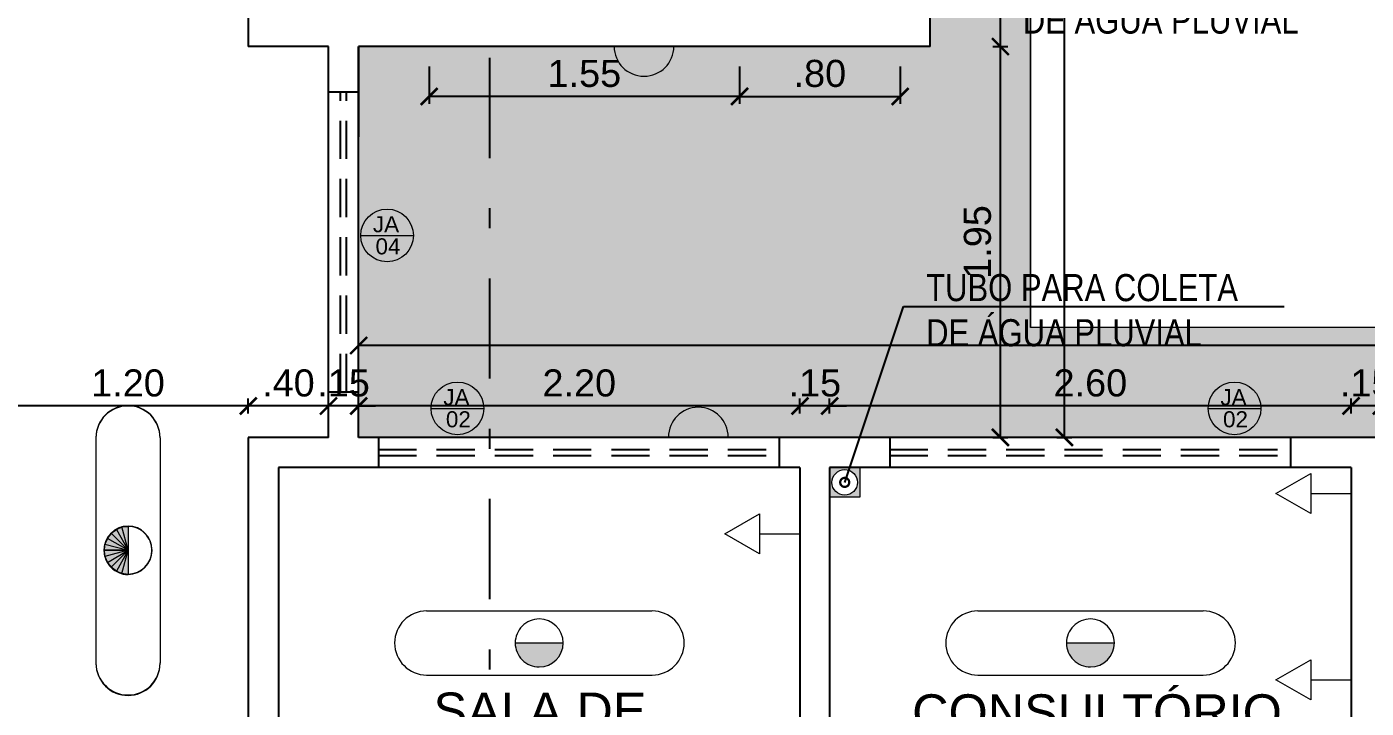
# Model space of a CAD drawing. Header units: inches. Extents: x 44782 to 44933, y 6798 to 6838.
# Drawn here: x 44809.21 to 44815.89, y 6823.13 to 6826.53 of the extents above; entities that cross this region are included whole.
import ezdxf
from ezdxf import colors
from ezdxf.entities.mleader import LeaderData, LeaderLine
from ezdxf.enums import TextEntityAlignment as Align
from ezdxf.math import Vec2, Vec3

# ---------------------------------------------------------------- set-up
doc = ezdxf.new("R2010")
doc.units = ezdxf.units.IN
doc.header["$MEASUREMENT"] = 0
doc.linetypes.add('DASHDOT', pattern=[1, 0.5, -0.25, 0, -0.25])
doc.linetypes.add('HIDDEN', pattern=[9.525, 6.35, -3.175])
doc.layers.get('Defpoints').update_dxf_attribs({"color": 250})
doc.layers.add('at_Entity', color=7, linetype='Continuous', lineweight=9)
doc.layers.add('at_Text', color=7, linetype='Continuous', lineweight=9)
for name, color, linetype in [('BASCULANTE', 1, 'Continuous'), ('H. PAVER CINZA 1', 252, 'Continuous'), ('LAMPADAS', 5, 'Continuous'), ('linha de corte', 1, 'Continuous'), ('PAREDES', 4, 'Continuous'), ('PONTO DENTISTA', 7, 'Continuous'), ('TEXTO01', 7, 'Continuous'), ('TEXTO02', 3, 'Continuous'), ('TEXTO03', 2, 'Continuous'), ('TEXTO2', 2, 'Continuous'), ('TUBO DE COLETA', 7, 'Continuous')]:
    doc.layers.add(name, color=color, linetype=linetype)
doc.layers.add('TOMADAS', color=150, linetype='Continuous', true_color=0x007fff)
doc.styles.add('ARIAL', font='ARIALN.TTF', dxfattribs={"height": 0.18})
doc.styles.add('Fonte 02', font='ARIALUNI.TTF')
doc.styles.add('FONTE01', font='swissi.ttf')
doc.styles.add('Fonte02', font='arial.ttf')
doc.styles.add('TEXTO1', font='swissko.ttf', dxfattribs={"width": 0.6, "height": 0.1})
doc.dimstyles.new('Esc 1-75', dxfattribs={"dimscale": 0.75, "dimtxt": 0.18, "dimasz": 0.1125, "dimexe": 0.05, "dimexo": 0.05, "dimgap": 0.06, "dimtad": 1, "dimzin": 4, "dimdsep": 46, "dimtxsty": 'Fonte 02', "dimblk": 'ARCHTICK', "dimcen": 0, "dimclrd": 250, "dimclre": 250, "dimadec": 0, "dimazin": 1, "dimtfac": 1, "dimtix": 1, "dimtmove": 1, "dimatfit": 3, "dimldrblk": 'ARCHTICK', "dimfxl": 0, "dimarcsym": 0})

# ---------------------------------------------------------------- blocks, each defined once
blk = doc.blocks.new('A$C2B7D2525')
at = {"layer": 'at_Entity', "true_color": 0x007fff}
h = blk.add_hatch(color=150, dxfattribs=at)
h.dxf.hatch_style = 1
h.paths.add_polyline_path([(0.723, 0.2795, 0.414214), (0.6034, 0.1599, 0.002212), (0.6034, 0.1588), (0.8427, 0.1588, 0.002212), (0.8427, 0.1599, 0.414214)])
at = {"layer": 'at_Entity', "color": 150, "true_color": 0x007fff}
for p, q in [((1.2852, 0.3197), (0.1609, 0.3197)), ((0.7241, 0.1588), (0.6034, 0.1588)), ((0.8427, 0.1588), (0.6034, 0.1588)), ((0.8427, 0.1588), (0.7241, 0.1588)), ((0.8427, 0.1588), (0.7241, 0.1588)), ((1.2852, 0), (0.1609, 0))]:
    blk.add_line(p, q, dxfattribs=at)
for centre, radius, start, end in [((0.1599, 0.1599), 0.1599, 90, 180), ((0.723, 0.1599), 0.1196, 90, 180), ((0.723, 0.1599), 0.1196, 360, 90), ((1.2841, 0.1599), 0.1599, 0.00268, 90), ((0.1599, 0.1599), 0.1599, 180, 270), ((0.723, 0.1599), 0.1196, 180, 270), ((0.723, 0.1599), 0.1196, 270, 0), ((1.2841, 0.1599), 0.1599, 270.00537, 0.00268)]:
    blk.add_arc(centre, radius, start, end, dxfattribs=at)
blk = doc.blocks.new('Leg_Ambiente05_50')
at = {"layer": 'TEXTO01', "linetype": 'Continuous', "ltscale": 0.0001}
h = blk.add_hatch(color=256, dxfattribs=at)
h.paths.add_polyline_path([(-0.2635, -0.157), (-0.2635, -0.1969), (-0.2235, -0.1969, 0.414214)])
h.paths.add_polyline_path([(-0.2635, -0.1969), (-0.3034, -0.1969, 0.414214), (-0.2635, -0.2368)])
at = {"layer": 'Defpoints'}
for p, q in [((-0.5, -0.25), (0.5, 0.25)), ((-0.5, 0.25), (0.5, -0.25))]:
    blk.add_line(p, q, dxfattribs=at)
blk.add_lwpolyline([(-0.5, -0.25), (0.5, -0.25), (0.5, 0.25), (-0.5, 0.25)], close=True, dxfattribs=at)
at = {"layer": 'TEXTO01', "linetype": 'Continuous', "ltscale": 0.0001}
for p, q in [((-0.2635, -0.2589), (-0.2635, -0.1349)), ((0.2874, -0.1969), (-0.3344, -0.1969))]:
    blk.add_line(p, q, dxfattribs=at)
blk.add_circle((-0.2635, -0.1969), 0.0399, dxfattribs=at)
at = {"layer": 'TEXTO01', "style": 'FONTE01'}
blk.add_attdef('NÍVEL', text='', height=0.08, dxfattribs=at).set_placement((0, -0.1338), align=Align.MIDDLE_CENTER)
at = {"layer": 'TEXTO02', "style": 'Fonte02'}
blk.add_attdef('ÁREA', text='', height=0.1, dxfattribs=at).set_placement((0, 0.0311), align=Align.MIDDLE_CENTER)
at = {"layer": 'TEXTO03', "style": 'Fonte02'}
for tag, p in [('AMB1', (0.0037, 0.5301)), ('AMB1', (0, 0.3711)), ('AMB2', (0, 0.2036))]:
    blk.add_attdef(tag, text='', height=0.12, dxfattribs=at).set_placement(p, align=Align.MIDDLE_CENTER)
blk = doc.blocks.new('A$C3E1E0E25')
at = {"linetype": 'HIDDEN'}
h = blk.add_hatch(color=7, dxfattribs=at)
h.dxf.hatch_style = 1
h.paths.add_polyline_path([(0.1503, 0.1482), (0, 0.1482), (0, 0), (0.1503, 0)])
h.paths.add_polyline_path([(0.0116, 0.0741, -1), (0.1388, 0.0741, -1)], flags=16)
at = {"layer": 'at_Entity'}
blk.add_lwpolyline([(0, 0.1482), (0.1503, 0.1482), (0.1503, 0), (0, 0)], close=True, dxfattribs=at)
blk.add_circle((0.0752, 0.0741), 0.0636, dxfattribs=at)
blk = doc.blocks.new('_DotSmall')
at = {"color": 0, "linetype": 'ByBlock', "const_width": 0.5}
blk.add_lwpolyline([(-0.0625, 0, 1), (0.0625, 0, 1)], format="xyb", close=True, dxfattribs=at)
blk = doc.blocks.new('A$C4BC3063A')
at = {"layer": 'at_Entity', "color": 150, "true_color": 0x007fff}
for p, q in [((0.2011, 0), (0.2011, 0.199)), ((0.2011, 0.199), (0.3748, 0.0995)), ((0.2011, 0.0995), (0, 0.0995)), ((0.3748, 0.0995), (0.2011, 0))]:
    blk.add_line(p, q, dxfattribs=at)
blk = doc.blocks.new('_ARCHTICK')
at = {"color": 0, "linetype": 'ByBlock', "const_width": 0.15}
blk.add_lwpolyline([(-0.5, -0.5), (0.5, 0.5)], dxfattribs=at)
blk = doc.blocks.new('*D157')
at = {"layer": 'at_Text', "color": 250, "lineweight": -2, "transparency": 16777216}
for p, q in [((44815.81, 6824.6388), (44815.7256, 6824.6388)), ((44815.81, 6824.6013), (44815.81, 6824.6763)), ((44815.9602, 6824.6388), (44815.81, 6824.6388)), ((44815.9602, 6824.6013), (44815.9602, 6824.6763)), ((44815.9602, 6824.6388), (44816.0446, 6824.6388))]:
    blk.add_line(p, q, dxfattribs=at)
at = {"layer": 'Defpoints', "color": 0, "transparency": 16777216}
for p in [(44815.81, 6824.6388), (44815.81, 6824.305), (44815.9602, 6824.305)]:
    blk.add_point(p, dxfattribs=at)
at = {"layer": 'at_Text', "color": 250, "lineweight": -2, "transparency": 16777216, "xscale": 0.084375, "yscale": 0.084375, "zscale": 0.084375}
blk.add_blockref('_ARCHTICK', (44815.81, 6824.6388), dxfattribs=at)
at = {"layer": 'at_Text', "color": 250, "lineweight": -2, "transparency": 16777216, "xscale": 0.084375, "yscale": 0.084375, "zscale": 0.084375, "rotation": 180}
blk.add_blockref('_ARCHTICK', (44815.9602, 6824.6388), dxfattribs=at)
at = {"layer": 'at_Text', "color": 0, "transparency": 16777216, "insert": (44815.8851, 6824.7528), "char_height": 0.135, "attachment_point": 5, "style": 'Fonte 02'}
blk.add_mtext('.15', dxfattribs=at)
blk = doc.blocks.new('*D158')
at = {"layer": 'at_Text', "color": 250, "lineweight": -2, "transparency": 16777216}
for p, q in [((44813.2093, 6824.6013), (44813.2093, 6824.6763)), ((44815.81, 6824.6388), (44813.2093, 6824.6388)), ((44815.81, 6824.6013), (44815.81, 6824.6763))]:
    blk.add_line(p, q, dxfattribs=at)
at = {"layer": 'Defpoints', "color": 0, "transparency": 16777216}
for p in [(44813.2093, 6824.6388), (44813.2093, 6824.305), (44815.81, 6824.305)]:
    blk.add_point(p, dxfattribs=at)
at = {"layer": 'at_Text', "color": 250, "lineweight": -2, "transparency": 16777216, "xscale": 0.084375, "yscale": 0.084375, "zscale": 0.084375, "rotation": 180}
blk.add_blockref('_ARCHTICK', (44813.2093, 6824.6388), dxfattribs=at)
at = {"layer": 'at_Text', "color": 250, "lineweight": -2, "transparency": 16777216, "xscale": 0.084375, "yscale": 0.084375, "zscale": 0.084375}
blk.add_blockref('_ARCHTICK', (44815.81, 6824.6388), dxfattribs=at)
at = {"layer": 'at_Text', "color": 0, "transparency": 16777216, "insert": (44814.5096, 6824.7528), "char_height": 0.135, "attachment_point": 5, "style": 'Fonte 02'}
blk.add_mtext('2.60', dxfattribs=at)
blk = doc.blocks.new('*D159')
at = {"layer": 'at_Text', "color": 250, "lineweight": -2, "transparency": 16777216}
for p, q in [((44813.0612, 6824.6388), (44812.9768, 6824.6388)), ((44813.0612, 6824.6013), (44813.0612, 6824.6763)), ((44813.2093, 6824.6388), (44813.0612, 6824.6388)), ((44813.2093, 6824.6013), (44813.2093, 6824.6763)), ((44813.2093, 6824.6388), (44813.2937, 6824.6388))]:
    blk.add_line(p, q, dxfattribs=at)
at = {"layer": 'Defpoints', "color": 0, "transparency": 16777216}
for p in [(44813.0612, 6824.6388), (44813.0612, 6824.305), (44813.2093, 6824.305)]:
    blk.add_point(p, dxfattribs=at)
at = {"layer": 'at_Text', "color": 250, "lineweight": -2, "transparency": 16777216, "xscale": 0.084375, "yscale": 0.084375, "zscale": 0.084375}
blk.add_blockref('_ARCHTICK', (44813.0612, 6824.6388), dxfattribs=at)
at = {"layer": 'at_Text', "color": 250, "lineweight": -2, "transparency": 16777216, "xscale": 0.084375, "yscale": 0.084375, "zscale": 0.084375, "rotation": 180}
blk.add_blockref('_ARCHTICK', (44813.2093, 6824.6388), dxfattribs=at)
at = {"layer": 'at_Text', "color": 0, "transparency": 16777216, "insert": (44813.1353, 6824.7528), "char_height": 0.135, "attachment_point": 5, "style": 'Fonte 02'}
blk.add_mtext('.15', dxfattribs=at)
blk = doc.blocks.new('*D160')
at = {"layer": 'at_Text', "color": 250, "lineweight": -2, "transparency": 16777216}
for p, q in [((44810.8605, 6824.6013), (44810.8605, 6824.6763)), ((44813.0612, 6824.6388), (44810.8605, 6824.6388)), ((44813.0612, 6824.6013), (44813.0612, 6824.6763))]:
    blk.add_line(p, q, dxfattribs=at)
at = {"layer": 'Defpoints', "color": 0, "transparency": 16777216}
for p in [(44810.8605, 6824.6388), (44810.8605, 6824.4552), (44813.0612, 6824.305)]:
    blk.add_point(p, dxfattribs=at)
at = {"layer": 'at_Text', "color": 250, "lineweight": -2, "transparency": 16777216, "xscale": 0.084375, "yscale": 0.084375, "zscale": 0.084375, "rotation": 180}
blk.add_blockref('_ARCHTICK', (44810.8605, 6824.6388), dxfattribs=at)
at = {"layer": 'at_Text', "color": 250, "lineweight": -2, "transparency": 16777216, "xscale": 0.084375, "yscale": 0.084375, "zscale": 0.084375}
blk.add_blockref('_ARCHTICK', (44813.0612, 6824.6388), dxfattribs=at)
at = {"layer": 'at_Text', "color": 0, "transparency": 16777216, "insert": (44811.9608, 6824.7528), "char_height": 0.135, "attachment_point": 5, "style": 'Fonte 02'}
blk.add_mtext('2.20', dxfattribs=at)
blk = doc.blocks.new('*D161')
at = {"layer": 'at_Text', "color": 250, "lineweight": -2, "transparency": 16777216}
for p, q in [((44810.7102, 6824.6388), (44810.6259, 6824.6388)), ((44810.7102, 6824.6013), (44810.7102, 6824.6763)), ((44810.8605, 6824.6388), (44810.7102, 6824.6388)), ((44810.8605, 6824.6013), (44810.8605, 6824.6763)), ((44810.8605, 6824.6388), (44810.9449, 6824.6388))]:
    blk.add_line(p, q, dxfattribs=at)
at = {"layer": 'Defpoints', "color": 0, "transparency": 16777216}
for p in [(44810.7102, 6824.6388), (44810.7102, 6824.4552), (44810.8605, 6824.4552)]:
    blk.add_point(p, dxfattribs=at)
at = {"layer": 'at_Text', "color": 250, "lineweight": -2, "transparency": 16777216, "xscale": 0.084375, "yscale": 0.084375, "zscale": 0.084375}
blk.add_blockref('_ARCHTICK', (44810.7102, 6824.6388), dxfattribs=at)
at = {"layer": 'at_Text', "color": 250, "lineweight": -2, "transparency": 16777216, "xscale": 0.084375, "yscale": 0.084375, "zscale": 0.084375, "rotation": 180}
blk.add_blockref('_ARCHTICK', (44810.8605, 6824.6388), dxfattribs=at)
at = {"layer": 'at_Text', "color": 0, "transparency": 16777216, "insert": (44810.7854, 6824.7528), "char_height": 0.135, "attachment_point": 5, "style": 'Fonte 02'}
blk.add_mtext('.15', dxfattribs=at)
blk = doc.blocks.new('*D162')
at = {"layer": 'at_Text', "color": 250, "lineweight": -2, "transparency": 16777216}
for p, q in [((44810.3103, 6824.6013), (44810.3103, 6824.6763)), ((44810.7102, 6824.6388), (44810.3103, 6824.6388)), ((44810.7102, 6824.6013), (44810.7102, 6824.6763))]:
    blk.add_line(p, q, dxfattribs=at)
at = {"layer": 'Defpoints', "color": 0, "transparency": 16777216}
for p in [(44810.3103, 6824.6388), (44810.3103, 6824.4552), (44810.7102, 6824.4552)]:
    blk.add_point(p, dxfattribs=at)
at = {"layer": 'at_Text', "color": 250, "lineweight": -2, "transparency": 16777216, "xscale": 0.084375, "yscale": 0.084375, "zscale": 0.084375, "rotation": 180}
blk.add_blockref('_ARCHTICK', (44810.3103, 6824.6388), dxfattribs=at)
at = {"layer": 'at_Text', "color": 250, "lineweight": -2, "transparency": 16777216, "xscale": 0.084375, "yscale": 0.084375, "zscale": 0.084375}
blk.add_blockref('_ARCHTICK', (44810.7102, 6824.6388), dxfattribs=at)
at = {"layer": 'at_Text', "color": 0, "transparency": 16777216, "insert": (44810.5103, 6824.7528), "char_height": 0.135, "attachment_point": 5, "style": 'Fonte 02'}
blk.add_mtext('.40', dxfattribs=at)
blk = doc.blocks.new('*D163')
at = {"layer": 'at_Text', "color": 250, "lineweight": -2, "transparency": 16777216}
for p, q in [((44809.1105, 6824.6013), (44809.1105, 6824.6763)), ((44810.3103, 6824.6388), (44809.1105, 6824.6388)), ((44810.3103, 6824.6013), (44810.3103, 6824.6763))]:
    blk.add_line(p, q, dxfattribs=at)
at = {"layer": 'Defpoints', "color": 0, "transparency": 16777216}
for p in [(44809.1105, 6824.6388), (44809.1105, 6824.4552), (44810.3103, 6824.4552)]:
    blk.add_point(p, dxfattribs=at)
at = {"layer": 'at_Text', "color": 250, "lineweight": -2, "transparency": 16777216, "xscale": 0.084375, "yscale": 0.084375, "zscale": 0.084375, "rotation": 180}
blk.add_blockref('_ARCHTICK', (44809.1105, 6824.6388), dxfattribs=at)
at = {"layer": 'at_Text', "color": 250, "lineweight": -2, "transparency": 16777216, "xscale": 0.084375, "yscale": 0.084375, "zscale": 0.084375}
blk.add_blockref('_ARCHTICK', (44810.3103, 6824.6388), dxfattribs=at)
at = {"layer": 'at_Text', "color": 0, "transparency": 16777216, "insert": (44809.7104, 6824.7528), "char_height": 0.135, "attachment_point": 5, "style": 'Fonte 02'}
blk.add_mtext('1.20', dxfattribs=at)
blk = doc.blocks.new('*D166')
at = {"layer": 'at_Text', "color": 250, "lineweight": -2, "transparency": 16777216}
for p, q in [((44810.8605, 6824.9026), (44810.8605, 6824.9776)), ((44826.9553, 6824.9026), (44826.9553, 6824.9776)), ((44826.9553, 6824.9401), (44810.8605, 6824.9401))]:
    blk.add_line(p, q, dxfattribs=at)
at = {"layer": 'Defpoints', "color": 0, "transparency": 16777216}
for p in [(44810.8605, 6824.9401), (44810.8605, 6824.4821), (44826.9553, 6824.4821)]:
    blk.add_point(p, dxfattribs=at)
at = {"layer": 'at_Text', "color": 250, "lineweight": -2, "transparency": 16777216, "xscale": 0.084375, "yscale": 0.084375, "zscale": 0.084375, "rotation": 180}
blk.add_blockref('_ARCHTICK', (44810.8605, 6824.9401), dxfattribs=at)
at = {"layer": 'at_Text', "color": 250, "lineweight": -2, "transparency": 16777216, "xscale": 0.084375, "yscale": 0.084375, "zscale": 0.084375}
blk.add_blockref('_ARCHTICK', (44826.9553, 6824.9401), dxfattribs=at)
at = {"layer": 'at_Text', "color": 0, "transparency": 16777216, "insert": (44818.9079, 6825.054), "char_height": 0.135, "attachment_point": 5, "style": 'Fonte 02'}
blk.add_mtext('16.09', dxfattribs=at)
blk = doc.blocks.new('*D167')
at = {"layer": 'at_Text', "color": 250, "lineweight": -2, "transparency": 16777216}
for p, q in [((44814.0233, 6826.431), (44814.0983, 6826.431)), ((44814.0608, 6824.4821), (44814.0608, 6826.431)), ((44814.0233, 6824.4821), (44814.0983, 6824.4821))]:
    blk.add_line(p, q, dxfattribs=at)
at = {"layer": 'Defpoints', "color": 0, "transparency": 16777216}
for p in [(44813.6599, 6826.431), (44814.0608, 6826.431), (44813.6599, 6824.4821)]:
    blk.add_point(p, dxfattribs=at)
at = {"layer": 'at_Text', "color": 250, "lineweight": -2, "transparency": 16777216, "xscale": 0.084375, "yscale": 0.084375, "zscale": 0.084375}
for p, rotation in [((44814.0608, 6826.431), 90), ((44814.0608, 6824.4821), 270)]:
    blk.add_blockref('_ARCHTICK', p, dxfattribs=dict(at, rotation=rotation))
at = {"layer": 'at_Text', "color": 0, "transparency": 16777216, "insert": (44813.9469, 6825.4566), "char_height": 0.135, "attachment_point": 5, "rotation": 90, "style": 'Fonte 02'}
blk.add_mtext('1.95', dxfattribs=at)
blk = doc.blocks.new('*D168')
at = {"layer": 'at_Text', "color": 250, "lineweight": -2, "transparency": 16777216}
for p, q in [((44814.0233, 6828.2297), (44814.0983, 6828.2297)), ((44814.0608, 6826.431), (44814.0608, 6828.2297)), ((44814.0233, 6826.431), (44814.0983, 6826.431))]:
    blk.add_line(p, q, dxfattribs=at)
at = {"layer": 'Defpoints', "color": 0, "transparency": 16777216}
for p in [(44813.5606, 6828.2297), (44814.0608, 6828.2297), (44813.6599, 6826.431)]:
    blk.add_point(p, dxfattribs=at)
at = {"layer": 'at_Text', "color": 250, "lineweight": -2, "transparency": 16777216, "xscale": 0.084375, "yscale": 0.084375, "zscale": 0.084375}
for p, rotation in [((44814.0608, 6828.2297), 90), ((44814.0608, 6826.431), 270)]:
    blk.add_blockref('_ARCHTICK', p, dxfattribs=dict(at, rotation=rotation))
at = {"layer": 'at_Text', "color": 0, "transparency": 16777216, "insert": (44813.9469, 6827.3304), "char_height": 0.135, "attachment_point": 5, "rotation": 90, "style": 'Fonte 02'}
blk.add_mtext('1.80', dxfattribs=at)
blk = doc.blocks.new('*D178')
at = {"layer": 'at_Text', "color": 250, "lineweight": -2, "transparency": 16777216}
for p, q in [((44814.3428, 6834.8784), (44814.4178, 6834.8784)), ((44814.3803, 6824.4821), (44814.3803, 6834.8784)), ((44814.3428, 6824.4821), (44814.4178, 6824.4821))]:
    blk.add_line(p, q, dxfattribs=at)
at = {"layer": 'Defpoints', "color": 0, "transparency": 16777216}
for p in [(44813.6599, 6834.8784), (44814.3803, 6834.8784), (44813.6599, 6824.4821)]:
    blk.add_point(p, dxfattribs=at)
at = {"layer": 'at_Text', "color": 250, "lineweight": -2, "transparency": 16777216, "xscale": 0.084375, "yscale": 0.084375, "zscale": 0.084375}
for p, rotation in [((44814.3803, 6834.8784), 90), ((44814.3803, 6824.4821), 270)]:
    blk.add_blockref('_ARCHTICK', p, dxfattribs=dict(at, rotation=rotation))
at = {"layer": 'at_Text', "color": 0, "transparency": 16777216, "insert": (44814.2663, 6829.6803), "char_height": 0.135, "attachment_point": 5, "rotation": 90, "style": 'Fonte 02'}
blk.add_mtext('10.40', dxfattribs=at)
blk = doc.blocks.new('*D317')
at = {"layer": 'at_Text', "color": 250, "lineweight": -2, "transparency": 16777216}
for p, q in [((44812.7606, 6826.3321), (44812.7606, 6826.1446)), ((44813.5606, 6826.3321), (44813.5606, 6826.1446)), ((44812.7606, 6826.1821), (44813.5606, 6826.1821))]:
    blk.add_line(p, q, dxfattribs=at)
at = {"layer": 'Defpoints', "color": 0, "transparency": 16777216}
for p in [(44812.7606, 6826.5813), (44813.5606, 6826.5813), (44813.5606, 6826.1821)]:
    blk.add_point(p, dxfattribs=at)
at = {"layer": 'at_Text', "color": 250, "lineweight": -2, "transparency": 16777216, "xscale": 0.084375, "yscale": 0.084375, "zscale": 0.084375, "rotation": 180}
blk.add_blockref('_ARCHTICK', (44812.7606, 6826.1821), dxfattribs=at)
at = {"layer": 'at_Text', "color": 250, "lineweight": -2, "transparency": 16777216, "xscale": 0.084375, "yscale": 0.084375, "zscale": 0.084375}
blk.add_blockref('_ARCHTICK', (44813.5606, 6826.1821), dxfattribs=at)
at = {"layer": 'at_Text', "color": 0, "transparency": 16777216, "insert": (44813.1606, 6826.2961), "char_height": 0.135, "attachment_point": 5, "style": 'Fonte 02'}
blk.add_mtext('.80', dxfattribs=at)
blk = doc.blocks.new('*D320')
at = {"layer": 'at_Text', "color": 250, "lineweight": -2, "transparency": 16777216}
for p, q in [((44811.2118, 6826.3321), (44811.2118, 6826.1446)), ((44812.7606, 6826.3321), (44812.7606, 6826.1446)), ((44812.7606, 6826.1821), (44811.2118, 6826.1821))]:
    blk.add_line(p, q, dxfattribs=at)
at = {"layer": 'Defpoints', "color": 0, "transparency": 16777216}
for p in [(44811.2118, 6827.6309), (44812.7606, 6827.6309), (44811.2118, 6826.1821)]:
    blk.add_point(p, dxfattribs=at)
at = {"layer": 'at_Text', "color": 250, "lineweight": -2, "transparency": 16777216, "xscale": 0.084375, "yscale": 0.084375, "zscale": 0.084375, "rotation": 180}
blk.add_blockref('_ARCHTICK', (44811.2118, 6826.1821), dxfattribs=at)
at = {"layer": 'at_Text', "color": 250, "lineweight": -2, "transparency": 16777216, "xscale": 0.084375, "yscale": 0.084375, "zscale": 0.084375}
blk.add_blockref('_ARCHTICK', (44812.7606, 6826.1821), dxfattribs=at)
at = {"layer": 'at_Text', "color": 0, "transparency": 16777216, "insert": (44811.9862, 6826.2961), "char_height": 0.135, "attachment_point": 5, "style": 'Fonte 02'}
blk.add_mtext('1.55', dxfattribs=at)

msp = doc.modelspace()

# ---------------------------------------------------------------- hatches: boundary and pattern name
at = {"layer": 'H. PAVER CINZA 1'}
msp.add_hatch(color=256, dxfattribs=at).paths.add_polyline_path([(44814.2102, 6836.2284), (44804.7133, 6836.2284), (44804.7133, 6830.4791), (44804.7133, 6825.0302), (44793.3162, 6825.0302), (44793.3162, 6816.0327), (44793.8156, 6816.0327), (44793.8156, 6815.8824), (44793.3162, 6815.8824), (44793.3162, 6814.3843), (44804.5631, 6814.3843), (44804.5631, 6809.4856), (44805.0625, 6809.4856), (44805.0625, 6813.3834), (44806.713, 6813.3834), (44806.713, 6814.8837), (44793.8156, 6814.8837), (44793.8156, 6818.682), (44795.3645, 6818.682), (44795.3645, 6820.6817), (44793.8156, 6820.6817), (44793.8156, 6824.4821), (44805.2127, 6824.4821), (44805.2127, 6830.9785), (44805.2127, 6834.8784), (44813.7108, 6834.8784), (44813.7108, 6826.431), (44810.8605, 6826.431), (44810.8605, 6824.4821), (44826.9553, 6824.4821), (44826.9553, 6818.682), (44826.9553, 6815.4233), (44827.4568, 6815.4233), (44827.4568, 6825.0302), (44814.2102, 6825.0302)])

# ---------------------------------------------------------------- linework, layer by layer
at = {"layer": 'at_Entity', "color": 0}
for p, q in [((44814.2102, 6825.9803), (44814.2102, 6836.2284)), ((44814.2102, 6825.0302), (44814.2102, 6825.9803)), ((44827.4568, 6825.0302), (44814.2102, 6825.0302))]:
    msp.add_line(p, q, dxfattribs=at)
at = {"layer": 'at_Entity', "color": 252, "true_color": 0x989898}
for p, q in [((44814.2102, 6834.8784), (44814.2102, 6826.431)), ((44814.2102, 6834.8784), (44814.2102, 6826.431)), ((44814.2102, 6826.431), (44814.2102, 6825.9803)), ((44814.2102, 6826.431), (44814.2102, 6825.9803)), ((44814.2102, 6825.9803), (44814.2102, 6825.0302)), ((44814.2102, 6825.9803), (44814.2102, 6825.0302)), ((44810.8605, 6825.0302), (44810.8605, 6824.4821))]:
    msp.add_line(p, q, dxfattribs=at)
at = {"layer": 'at_Entity', "color": 150, "true_color": 0x007fff}
for p, q in [((44812.1365, 6826.431), (44812.4348, 6826.431)), ((44809.5506, 6824.48), (44809.5506, 6823.3564)), ((44809.8702, 6824.48), (44809.8702, 6823.3564)), ((44812.4052, 6824.4821), (44812.7057, 6824.4821)), ((44809.6797, 6824.0357), (44809.6522, 6824.023)), ((44809.6797, 6824.0357), (44809.7115, 6824.0378)), ((44809.7115, 6823.9193), (44809.6797, 6824.0357)), ((44809.7115, 6823.9193), (44809.6797, 6824.0357)), ((44809.7115, 6824.0378), (44809.7115, 6823.9193)), ((44809.7115, 6824.0378), (44809.7115, 6823.9193)), ((44809.7115, 6824.0378), (44809.7115, 6823.7987)), ((44809.6078, 6823.9785), (44809.5951, 6823.9489)), ((44809.6078, 6823.9785), (44809.6268, 6824.0039)), ((44809.7115, 6823.9193), (44809.6078, 6823.9785)), ((44809.7115, 6823.9193), (44809.6078, 6823.9785)), ((44809.6268, 6824.0039), (44809.6522, 6824.023)), ((44809.6268, 6824.0039), (44809.7115, 6823.9193)), ((44809.6268, 6824.0039), (44809.7115, 6823.9193)), ((44809.7115, 6823.9193), (44809.6268, 6824.0039)), ((44809.6522, 6824.023), (44809.7115, 6823.9193)), ((44809.6522, 6824.023), (44809.7115, 6823.9193)), ((44809.5908, 6823.9193), (44809.5951, 6823.9489)), ((44809.5951, 6823.8875), (44809.5908, 6823.9193)), ((44809.5908, 6823.9193), (44809.7115, 6823.9193)), ((44809.5908, 6823.9193), (44809.7115, 6823.9193)), ((44809.7115, 6823.9193), (44809.5908, 6823.9193)), ((44809.5951, 6823.9489), (44809.7115, 6823.9193)), ((44809.5951, 6823.9489), (44809.7115, 6823.9193)), ((44809.7115, 6823.9193), (44809.5951, 6823.8875)), ((44809.7115, 6823.9193), (44809.5951, 6823.8875)), ((44809.6078, 6823.8579), (44809.7115, 6823.9193)), ((44809.6078, 6823.8579), (44809.7115, 6823.9193)), ((44809.6268, 6823.8346), (44809.7115, 6823.9193)), ((44809.6268, 6823.8346), (44809.7115, 6823.9193)), ((44809.7115, 6823.9193), (44809.6268, 6823.8346)), ((44809.7115, 6823.9193), (44809.6522, 6823.8156)), ((44809.7115, 6823.9193), (44809.6522, 6823.8156)), ((44809.6797, 6823.8029), (44809.7115, 6823.9193)), ((44809.6797, 6823.8029), (44809.7115, 6823.9193)), ((44809.7115, 6823.9193), (44809.7115, 6823.7987)), ((44809.5951, 6823.8875), (44809.6078, 6823.8579)), ((44809.6268, 6823.8346), (44809.6078, 6823.8579)), ((44809.6522, 6823.8156), (44809.6268, 6823.8346)), ((44809.6522, 6823.8156), (44809.6797, 6823.8029)), ((44809.7115, 6823.7987), (44809.6797, 6823.8029))]:
    msp.add_line(p, q, dxfattribs=at)
at = {"layer": 'at_Entity', "color": 10}
for p, q in [((44812.6864, 6824.0018), (44812.8601, 6824.1013)), ((44812.8601, 6824.1013), (44812.8601, 6823.9023)), ((44812.8601, 6823.9023), (44812.6864, 6824.0018)), ((44812.8601, 6824.0018), (44813.0612, 6824.0018))]:
    msp.add_line(p, q, dxfattribs=at)
at = {"layer": 'at_Entity', "color": 150, "true_color": 0x007fff}
for centre, radius, start, end in [((44812.2835, 6826.4321), 0.1492, 270.00275, 0), ((44812.2835, 6826.4321), 0.1492, 180.00549, 270.00275), ((44809.7104, 6824.4811), 0.1598, 90.00275, 180), ((44809.7104, 6824.4811), 0.1598, 0.00549, 90.00275), ((44812.5544, 6824.4832), 0.1492, 90, 180), ((44812.5544, 6824.4832), 0.1492, 360, 90), ((44809.7104, 6823.9203), 0.1196, 90, 180), ((44809.7104, 6823.9203), 0.1196, 360, 90), ((44809.7104, 6823.9203), 0.1196, 180, 270), ((44809.7104, 6823.9203), 0.1196, 270, 0), ((44809.7104, 6823.3575), 0.1598, 180, 270), ((44809.7104, 6823.3575), 0.1598, 270, 0)]:
    msp.add_arc(centre, radius, start, end, dxfattribs=at)
at = {"layer": 'BASCULANTE', "linetype": 'HIDDEN', "ltscale": 0.03}
for p, q in [((44810.7102, 6826.2046), (44810.8605, 6826.2046)), ((44810.7704, 6824.7086), (44810.7704, 6826.2046)), ((44810.8007, 6824.7086), (44810.8007, 6826.2046)), ((44810.7102, 6824.7086), (44810.8605, 6824.7086)), ((44810.9599, 6824.4821), (44810.9599, 6824.3319)), ((44812.9596, 6824.3319), (44812.9596, 6824.4821)), ((44813.5098, 6824.4821), (44813.5098, 6824.3319)), ((44815.5095, 6824.3319), (44815.5095, 6824.4821)), ((44810.9588, 6824.4222), (44812.9596, 6824.4222)), ((44810.9588, 6824.3919), (44812.9596, 6824.3919)), ((44813.5087, 6824.4222), (44815.5095, 6824.4222)), ((44813.5087, 6824.3919), (44815.5095, 6824.3919))]:
    msp.add_line(p, q, dxfattribs=at)
at = {"layer": 'linha de corte', "color": 6, "linetype": 'DASHDOT'}
msp.add_line((44811.5144, 6799.4751), (44811.5144, 6837.2931), dxfattribs=at)
at = {"layer": 'PAREDES'}
for p, q in [((44813.7108, 6826.431), (44813.7108, 6834.8784)), ((44810.3103, 6826.63), (44810.3103, 6826.431)), ((44810.7102, 6826.431), (44810.3103, 6826.431)), ((44810.7102, 6824.4821), (44810.7102, 6826.431)), ((44810.8605, 6826.431), (44810.8605, 6825.9803)), ((44813.7108, 6826.431), (44810.8605, 6826.431)), ((44810.8605, 6824.4821), (44810.8605, 6826.431)), ((44810.7102, 6824.4821), (44810.3103, 6824.4821)), ((44810.3103, 6824.4821), (44810.3103, 6821.8328)), ((44826.9553, 6824.4821), (44810.8605, 6824.4821)), ((44813.0612, 6824.3319), (44810.4606, 6824.3319)), ((44810.4606, 6824.3319), (44810.4606, 6820.8319)), ((44813.0612, 6824.3319), (44813.0612, 6820.8319)), ((44815.81, 6824.3319), (44813.2093, 6824.3319)), ((44813.2093, 6824.3319), (44813.2093, 6820.8319)), ((44815.81, 6824.3319), (44815.81, 6820.8319))]:
    msp.add_line(p, q, dxfattribs=at)
at = {"layer": 'TEXTO01', "lineweight": 9}
for p, q in [((44810.8708, 6825.4891), (44811.1335, 6825.4891)), ((44811.2218, 6824.6268), (44811.4845, 6824.6268)), ((44815.0971, 6824.6268), (44815.3598, 6824.6268))]:
    msp.add_line(p, q, dxfattribs=at)
for centre in [(44811.0022, 6825.4891), (44811.3531, 6824.6268), (44815.2285, 6824.6268)]:
    msp.add_circle(centre, 0.1313, dxfattribs=at)

# ---------------------------------------------------------------- block references
ref = msp.add_blockref('Leg_Ambiente05_50', (44811.7647, 6822.6771), dxfattribs=dict(xscale=1.5, yscale=1.5, zscale=1.5))
ref.add_attrib('AMB1', 'SALA DE', dxfattribs={"layer": 'TEXTO03', "height": 0.18, "style": 'Fonte02'}).set_placement((44811.7647, 6823.1199), align=Align.MIDDLE_CENTER)
ref.add_attrib('AMB2', 'CUIDADOS BÁSICOS', dxfattribs={"layer": 'TEXTO03', "height": 0.18, "style": 'Fonte02'}).set_placement((44811.7708, 6822.8967), align=Align.MIDDLE_CENTER)
ref.add_attrib('ÁREA', 'A=9,10m²', dxfattribs={"layer": 'TEXTO02', "height": 0.14, "style": 'Fonte02'}).set_placement((44811.7648, 6822.6771), align=Align.MIDDLE_CENTER)
ref.add_attrib('NÍVEL', '0,00', dxfattribs={"layer": 'TEXTO01', "height": 0.11, "style": 'FONTE01'}).set_placement((44811.7647, 6822.4764), align=Align.MIDDLE_CENTER)
at = {"layer": 'LAMPADAS'}
for p, rotation in [((44809.8704, 6823.1952), 89.99999999999999), ((44812.4839, 6823.6169), 180), ((44815.2327, 6823.6169), 180)]:
    msp.add_blockref('A$C2B7D2525', p, dxfattribs=dict(at, rotation=rotation))
at = {"layer": 'TOMADAS', "rotation": 180}
for p in [(44815.81, 6824.3023), (44815.81, 6823.3728)]:
    msp.add_blockref('A$C4BC3063A', p, dxfattribs=at)
at = {"layer": 'TUBO DE COLETA'}
msp.add_blockref('A$C3E1E0E25', (44813.2093, 6824.1837), dxfattribs=at)

# ---------------------------------------------------------------- texts
at = {"layer": 'TEXTO01', "lineweight": 9, "ltscale": 0.0001, "char_height": 0.080083, "width": 0.240515, "attachment_point": 1, "style": 'TEXTO1'}
for s, insert in [('{\\fSansSerif|b0|i0|c2|p2;\\W1;JA}', (44810.9317, 6825.5851)), ('{\\fSansSerif|b0|i0|c2|p2;\\W1;04}', (44810.9447, 6825.4748)), ('{\\fSansSerif|b0|i0|c2|p2;\\W1;JA}', (44811.2827, 6824.7227)), ('{\\fSansSerif|b0|i0|c2|p2;\\W1;JA}', (44815.158, 6824.7227)), ('{\\fSansSerif|b0|i0|c2|p2;\\W1;02}', (44811.2957, 6824.6125)), ('{\\fSansSerif|b0|i0|c2|p2;\\W1;02}', (44815.171, 6824.6125))]:
    msp.add_mtext(s, dxfattribs=dict(at, insert=insert))
at = {"layer": 'TEXTO2', "insert": (44813.6207, 6823.201), "char_height": 0.18, "attachment_point": 1, "style": 'Fonte 02'}
msp.add_mtext_dynamic_manual_height_columns('CONSULTÓRIO', width=0.143388, gutter_width=0.9, heights=[0], dxfattribs=at)

# ---------------------------------------------------------------- dimensions: what is measured, and where the dimension line sits
at = {"layer": 'at_Text'}
for base, p1, p2, picture, middle in [((44814.3803, 6834.8784), (44813.6599, 6824.4821), (44813.6599, 6834.8784), '*D178', (44814.2663, 6829.6803)), ((44814.0608, 6828.2297), (44813.6599, 6826.431), (44813.5606, 6828.2297), '*D168', (44813.9469, 6827.3304)), ((44814.0608, 6826.431), (44813.6599, 6824.4821), (44813.6599, 6826.431), '*D167', (44813.9469, 6825.4566))]:
    dim = msp.add_linear_dim(base=base, p1=p1, p2=p2, angle=90, dimstyle='Esc 1-75', dxfattribs=at)
    dim.commit()
    dim.dimension.update_dxf_attribs({"geometry": picture, "text_midpoint": middle})
for base, p1, p2, picture, middle in [((44811.2118, 6826.1821), (44812.7606, 6827.6309), (44811.2118, 6827.6309), '*D320', (44811.9862, 6826.2961)), ((44813.5606, 6826.1821), (44812.7606, 6826.5813), (44813.5606, 6826.5813), '*D317', (44813.1606, 6826.2961))]:
    dim = msp.add_linear_dim(base=base, p1=p1, p2=p2, dimstyle='Esc 1-75', override={"dimfxl": 0.2}, dxfattribs=at)
    dim.commit()
    dim.dimension.update_dxf_attribs({"geometry": picture, "text_midpoint": middle})
for base, p1, p2, picture, middle in [((44810.8605, 6824.9401), (44826.9553, 6824.4821), (44810.8605, 6824.4821), '*D166', (44818.9079, 6825.054)), ((44809.1105, 6824.6388), (44810.3103, 6824.4552), (44809.1105, 6824.4552), '*D163', (44809.7104, 6824.7528)), ((44810.3103, 6824.6388), (44810.7102, 6824.4552), (44810.3103, 6824.4552), '*D162', (44810.5103, 6824.7528)), ((44810.7102, 6824.6388), (44810.8605, 6824.4552), (44810.7102, 6824.4552), '*D161', (44810.7854, 6824.7528)), ((44810.8605, 6824.6388), (44813.0612, 6824.305), (44810.8605, 6824.4552), '*D160', (44811.9608, 6824.7528)), ((44813.0612, 6824.6388), (44813.2093, 6824.305), (44813.0612, 6824.305), '*D159', (44813.1353, 6824.7528)), ((44813.2093, 6824.6388), (44815.81, 6824.305), (44813.2093, 6824.305), '*D158', (44814.5096, 6824.7528)), ((44815.81, 6824.6388), (44815.9602, 6824.305), (44815.81, 6824.305), '*D157', (44815.8851, 6824.7528))]:
    dim = msp.add_linear_dim(base=base, p1=p1, p2=p2, dimstyle='Esc 1-75', dxfattribs=at)
    dim.commit()
    dim.dimension.update_dxf_attribs({"geometry": picture, "text_midpoint": middle})

# ---------------------------------------------------------------- leaders
at = {"layer": 'at_Entity'}
ml = msp.add_multileader_mtext('Standard', dxfattribs=at)
ml.set_content('TUBO PARA COLETA \\PDE ÁGUA PLUVIAL', color=256, style='ARIAL')
ml.set_leader_properties()
ml.set_arrow_properties(name='DOTSMALL')
ml.build(insert=Vec2(0, 0))
ml.multileader.update_dxf_attribs({"text_left_attachment_type": 6, "text_right_attachment_type": 6, "dogleg_length": 0.05, "arrow_head_size": 0.09, "scale": 0.75})
ctx = ml.context
ctx.base_point, ctx.scale, ctx.char_height, ctx.arrow_head_size, ctx.landing_gap_size, ctx.plane_origin = Vec3(44813.6156, 6825.1345), 0.75, 0.135, 0.09, 0.075, Vec3(44813.2845, 6824.2578)
ctx.left_attachment, ctx.right_attachment = 6, 6
notes = []
notes.append((ctx, [(0, (1, 1, 0), (44813.5781, 6825.1345), (1, 0), 0.0375, [(0, [(44813.2845, 6824.2578)], 0, [])])]))
ctx.mtext.insert, ctx.mtext.flow_direction = Vec3(44813.6906, 6825.2965), 5
at = {"layer": 'PONTO DENTISTA'}
ml = msp.add_multileader_mtext('Standard', dxfattribs=at)
ml.set_content('TUBO PARA COLETA\\PDE ÁGUA PLUVIAL', color=256, style='ARIAL')
ml.set_leader_properties()
ml.set_arrow_properties(name='DOTSMALL')
ml.build(insert=Vec2(0, 0))
ml.multileader.update_dxf_attribs({"text_left_attachment_type": 6, "text_right_attachment_type": 6, "dogleg_length": 0.05, "arrow_head_size": 0.09, "scale": 0.75})
ctx = ml.context
ctx.base_point, ctx.scale, ctx.char_height, ctx.arrow_head_size, ctx.landing_gap_size, ctx.plane_origin = Vec3(44814.0978, 6826.6935), 0.75, 0.135, 0.09, 0.075, Vec3(44813.4854, 6826.6554)
ctx.left_attachment, ctx.right_attachment = 6, 6
notes.append((ctx, [(0, (1, 1, 0), (44814.0603, 6826.6935), (1, 0), 0.0375, [(0, [(44813.4854, 6826.6554)], 0, [])])]))
ctx.mtext.insert, ctx.mtext.flow_direction = Vec3(44814.1728, 6826.8555), 5
for ctx, leaders in notes:
    for number, flags, end, landing, length, lines in leaders:
        leader = LeaderData()
        leader.index, (leader.has_last_leader_line, leader.has_dogleg_vector, leader.attachment_direction) = number, flags
        leader.last_leader_point, leader.dogleg_vector, leader.dogleg_length = Vec3(end), Vec3(landing), length
        for number, points, colour, breaks in lines:
            line = LeaderLine()
            line.index, line.vertices, line.color, line.breaks = number, Vec3.list(points), colors.encode_raw_color(colour), breaks
            leader.lines.append(line)
        ctx.leaders.append(leader)

doc.saveas('drawing.dxf')
